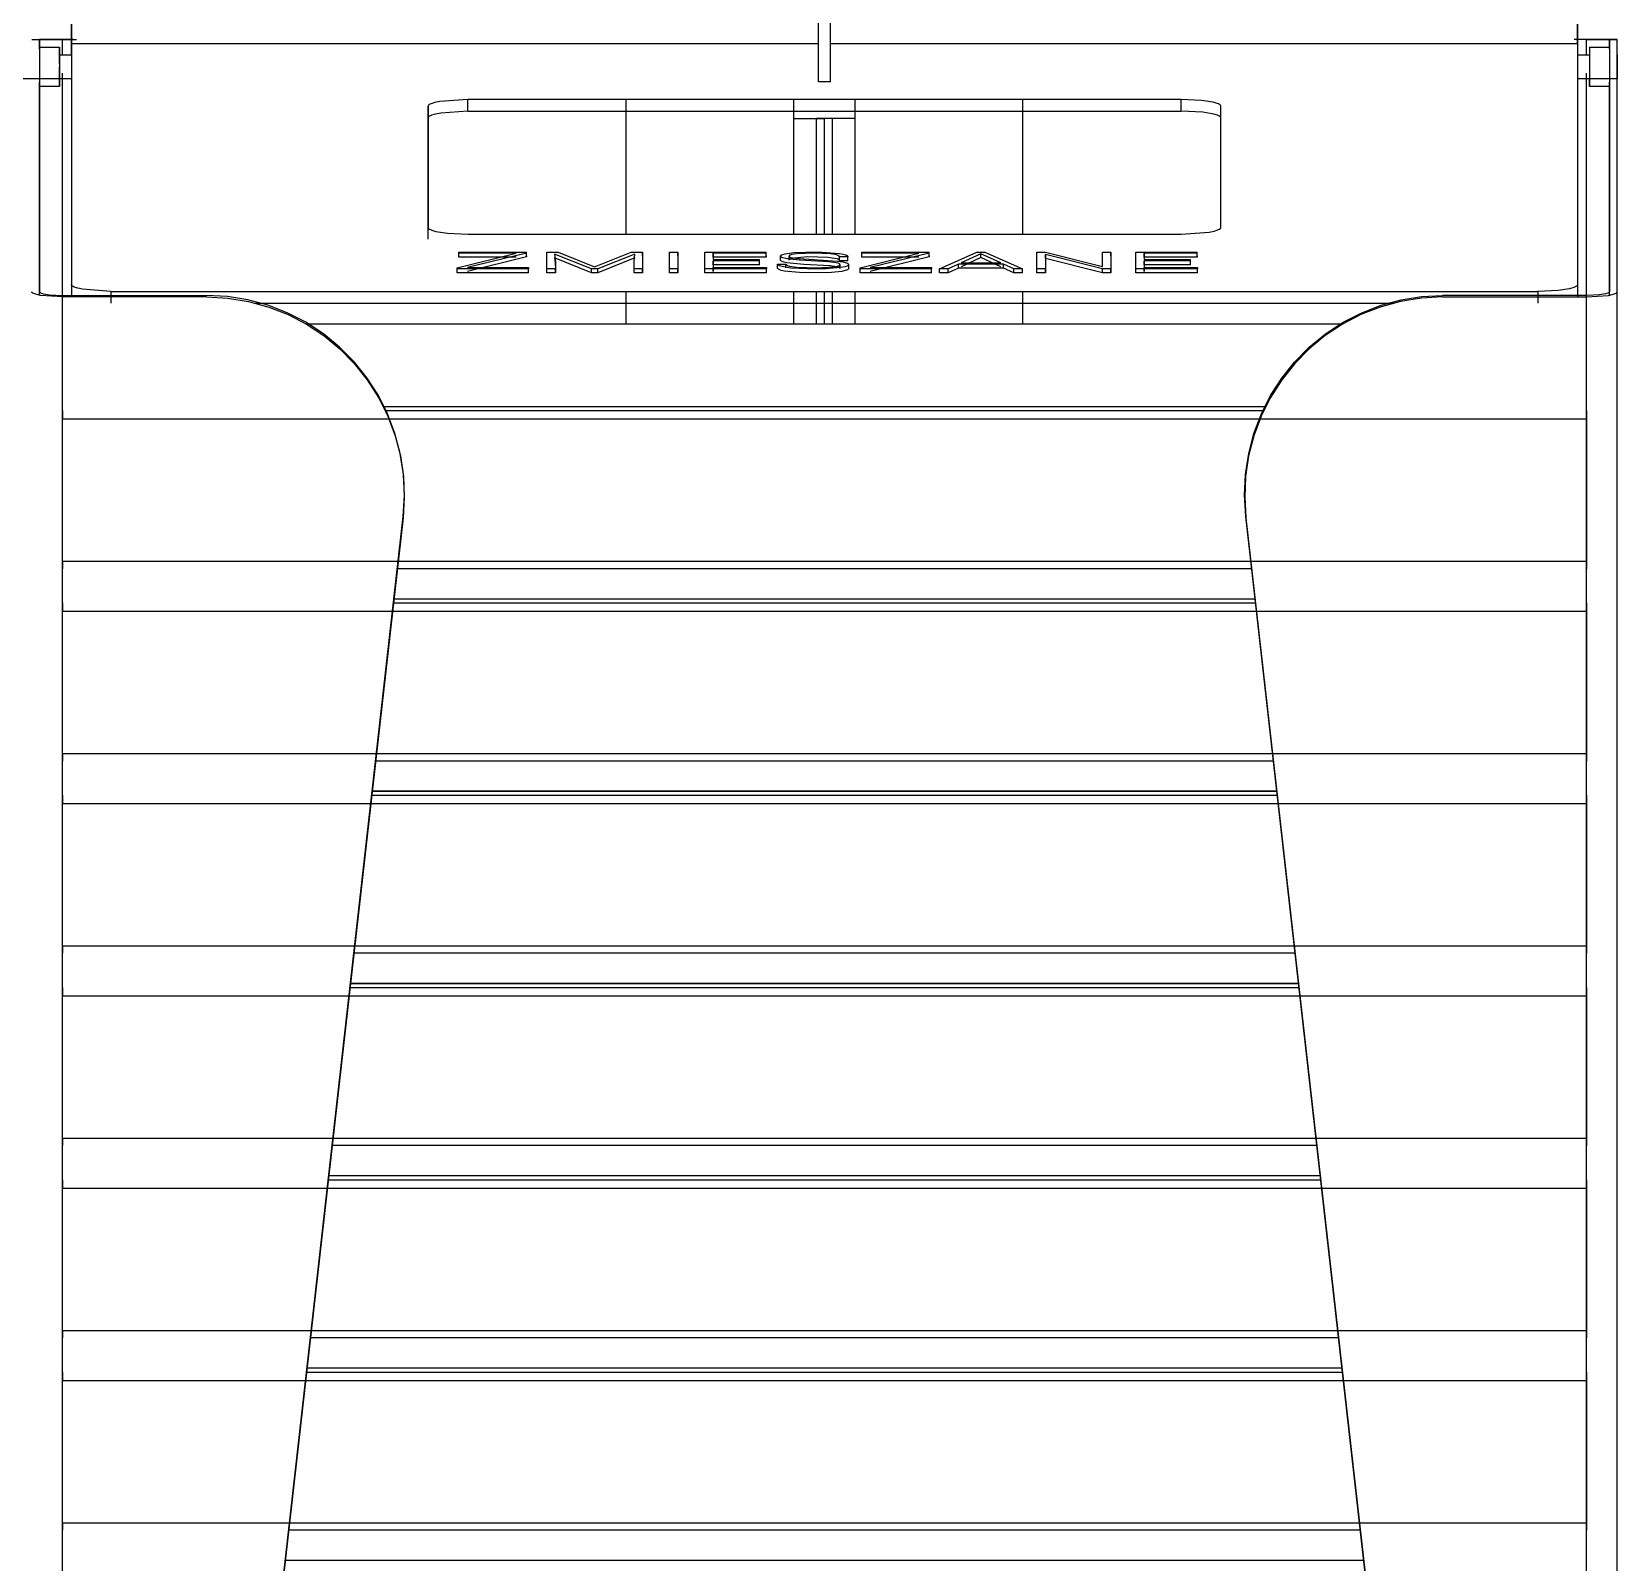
# Model space of a CAD drawing. Header units: millimetres. Extents: x 10366 to 23682, y 24552 to 29690.
# Drawn here: x 18042.7 to 18442.7, y 27538.1 to 27924.3 of the extents above; entities that cross this region are included whole.
import ezdxf

# ---------------------------------------------------------------- set-up
doc = ezdxf.new("R2010")
doc.units = ezdxf.units.MM
doc.header["$LTSCALE"] = 3
doc.layers.add('DomyÅ›lny', color=7, linetype='Continuous')

msp = doc.modelspace()

# ---------------------------------------------------------------- linework, layer by layer
at = {"layer": 'DomyÅ›lny'}
for p, q in [((18241.23, 27911.64), (18241.23, 28002.05)), ((18244.23, 27911.64), (18244.23, 28002.05)), ((18042.73, 27922.37), (18044.73, 27922.37)), ((18044.73, 27922.37), (18044.73, 27858.71)), ((18044.73, 27919.88), (18044.73, 27922.37)), ((18044.73, 27920.45), (18049.73, 27920.45)), ((18053.24, 27922.37), (18050.49, 27922.37)), ((18050.49, 27918.45), (18050.49, 27922.37)), ((18050.49, 27922.37), (18053.99, 27922.37)), ((18052.73, 27921.3), (18052.73, 27860.5)), ((18052.73, 27921.3), (18241.23, 27921.3)), ((18244.23, 27921.3), (18432.73, 27921.3)), ((18434.97, 27922.37), (18431.87, 27922.37)), ((18432.73, 27921.3), (18432.73, 27860.5)), ((18434.97, 27918.45), (18434.97, 27922.37)), ((18435.73, 27920.45), (18440.73, 27920.45)), ((18440.73, 27922.37), (18442.73, 27922.37)), ((18440.73, 27922.37), (18440.73, 27858.71)), ((18440.73, 27919.88), (18440.73, 27922.37)), ((18442.73, 27858.71), (18442.73, 27922.37)), ((18442.73, 27148.6), (18442.73, 27922.37)), ((18049.73, 27918.45), (18052.73, 27918.45)), ((18432.73, 27918.45), (18435.73, 27918.45)), ((18042.73, 27912.45), (18032.73, 27912.45)), ((18052.73, 27912.45), (18042.73, 27912.45)), ((18049.73, 27912.45), (18044.73, 27912.45)), ((18050.49, 27857.39), (18050.49, 27913.82)), ((18442.73, 27912.45), (18432.73, 27912.45)), ((18434.97, 27857.39), (18434.97, 27913.82)), ((18440.73, 27912.45), (18435.73, 27912.45)), ((18044.73, 27857.83), (18044.73, 27911.55)), ((18049.73, 27910.45), (18044.73, 27910.45)), ((18244.23, 27911.64), (18241.23, 27911.64)), ((18440.73, 27910.45), (18435.73, 27910.45)), ((18440.73, 27857.83), (18440.73, 27911.55)), ((18142.73, 27905.5), (18142.73, 27874.94)), ((18142.73, 27902.54), (18142.73, 27905.5)), ((18332.73, 27907.2), (18152.73, 27907.2)), ((18152.73, 27904.24), (18152.73, 27907.2)), ((18152.73, 27904.24), (18332.73, 27904.24)), ((18192.73, 27873.24), (18192.73, 27907.2)), ((18234.97, 27902.37), (18234.97, 27907.2)), ((18234.97, 27902.37), (18234.97, 27907.2)), ((18250.49, 27902.37), (18250.49, 27907.2)), ((18250.49, 27902.37), (18250.49, 27907.2)), ((18292.73, 27873.24), (18292.73, 27907.2)), ((18332.73, 27904.24), (18332.73, 27907.2)), ((18342.73, 27874.94), (18342.73, 27905.5)), ((18342.73, 27902.54), (18342.73, 27905.5)), ((18142.73, 27871.98), (18142.73, 27902.54)), ((18234.97, 27873.24), (18234.97, 27902.37)), ((18242.73, 27902.37), (18240.73, 27902.37)), ((18240.73, 27873.24), (18240.73, 27902.37)), ((18242.73, 27873.24), (18242.73, 27902.37)), ((18244.73, 27902.37), (18242.73, 27902.37)), ((18242.73, 27873.24), (18242.73, 27902.37)), ((18244.73, 27873.24), (18244.73, 27902.37)), ((18250.49, 27873.24), (18250.49, 27902.37)), ((18152.73, 27873.24), (18332.73, 27873.24)), ((18150.08, 27864.76), (18164.91, 27868.42)), ((18150.52, 27868.72), (18167.52, 27868.72)), ((18150.52, 27867.74), (18150.52, 27868.72)), ((18164.91, 27868.42), (18150.52, 27868.42)), ((18150.52, 27867.43), (18150.52, 27868.42)), ((18167.52, 27868.47), (18152.63, 27864.79)), ((18167.52, 27867.74), (18167.52, 27868.72)), ((18167.52, 27867.48), (18167.52, 27868.47)), ((18172.72, 27864.49), (18172.72, 27868.72)), ((18172.72, 27868.72), (18175.52, 27868.72)), ((18172.72, 27867.74), (18172.72, 27868.72)), ((18183.94, 27864.49), (18174.66, 27868.21)), ((18174.66, 27868.21), (18174.83, 27866.34)), ((18175.52, 27868.72), (18184.74, 27864.99)), ((18184.74, 27864.99), (18194, 27868.72)), ((18194.87, 27868.22), (18185.57, 27864.49)), ((18194, 27868.72), (18196.81, 27868.72)), ((18194.7, 27866.33), (18194.87, 27868.22)), ((18196.81, 27867.74), (18196.81, 27868.72)), ((18196.81, 27868.72), (18196.81, 27864.49)), ((18203.61, 27868.72), (18205.72, 27868.72)), ((18203.61, 27864.49), (18203.61, 27868.72)), ((18203.61, 27867.74), (18203.61, 27868.72)), ((18205.72, 27868.72), (18205.72, 27864.49)), ((18205.72, 27867.74), (18205.72, 27868.72)), ((18212.51, 27864.49), (18212.51, 27868.72)), ((18212.51, 27868.72), (18227.98, 27868.72)), ((18212.51, 27867.74), (18212.51, 27868.72)), ((18227.98, 27868.42), (18214.62, 27868.42)), ((18214.62, 27868.42), (18214.62, 27866.82)), ((18214.62, 27867.43), (18214.62, 27868.42)), ((18227.98, 27867.74), (18227.98, 27868.72)), ((18227.98, 27867.43), (18227.98, 27868.42)), ((18251.72, 27864.76), (18266.56, 27868.42)), ((18252.17, 27868.72), (18269.17, 27868.72)), ((18252.17, 27867.74), (18252.17, 27868.72)), ((18266.56, 27868.42), (18252.17, 27868.42)), ((18252.17, 27867.43), (18252.17, 27868.42)), ((18269.17, 27868.47), (18254.28, 27864.79)), ((18269.17, 27867.74), (18269.17, 27868.72)), ((18269.17, 27867.48), (18269.17, 27868.47)), ((18271.73, 27864.49), (18281.19, 27868.72)), ((18282.18, 27868.29), (18277.17, 27865.98)), ((18281.19, 27868.72), (18283.2, 27868.72)), ((18287.2, 27865.98), (18282.18, 27868.29)), ((18282.18, 27867.3), (18282.18, 27868.29)), ((18283.2, 27868.72), (18292.66, 27864.49)), ((18296.33, 27867.74), (18296.33, 27868.72)), ((18296.33, 27864.49), (18296.33, 27868.72)), ((18296.33, 27868.72), (18298.46, 27868.72)), ((18298.46, 27868.72), (18312.85, 27865.1)), ((18312.83, 27864.49), (18298.46, 27868.11)), ((18298.46, 27868.11), (18298.46, 27864.49)), ((18298.46, 27867.13), (18298.46, 27868.11)), ((18312.85, 27868.72), (18314.94, 27868.72)), ((18312.85, 27865.1), (18312.85, 27868.72)), ((18312.85, 27867.74), (18312.85, 27868.72)), ((18314.94, 27868.72), (18314.94, 27864.49)), ((18314.94, 27867.74), (18314.94, 27868.72)), ((18321.3, 27864.49), (18321.3, 27868.72)), ((18321.3, 27868.72), (18336.77, 27868.72)), ((18321.3, 27867.74), (18321.3, 27868.72)), ((18336.77, 27868.42), (18323.41, 27868.42)), ((18323.41, 27868.42), (18323.41, 27866.82)), ((18323.41, 27867.43), (18323.41, 27868.42)), ((18336.77, 27867.74), (18336.77, 27868.72)), ((18336.77, 27867.43), (18336.77, 27868.42)), ((18150.08, 27864.49), (18150.08, 27864.76)), ((18150.08, 27863.77), (18150.08, 27864.76)), ((18168.07, 27864.49), (18150.08, 27864.49)), ((18150.08, 27863.5), (18150.08, 27864.49)), ((18150.52, 27867.43), (18150.52, 27867.74)), ((18164.91, 27867.43), (18150.52, 27867.43)), ((18167.52, 27867.48), (18152.63, 27863.81)), ((18152.63, 27864.79), (18168.07, 27864.79)), ((18167.52, 27867.74), (18167.52, 27867.48)), ((18168.07, 27863.81), (18168.07, 27864.79)), ((18168.07, 27864.79), (18168.07, 27864.49)), ((18168.07, 27863.5), (18168.07, 27864.49)), ((18172.72, 27863.5), (18172.72, 27867.74)), ((18174.83, 27864.49), (18172.72, 27864.49)), ((18172.72, 27863.5), (18172.72, 27864.49)), ((18183.94, 27863.5), (18174.66, 27867.22)), ((18174.66, 27867.22), (18174.83, 27865.36)), ((18174.83, 27866.34), (18174.83, 27864.49)), ((18174.83, 27865.36), (18174.83, 27866.34)), ((18174.83, 27865.36), (18174.83, 27863.5)), ((18174.83, 27863.5), (18174.83, 27864.49)), ((18185.57, 27864.49), (18183.94, 27864.49)), ((18183.94, 27863.5), (18183.94, 27864.49)), ((18194.87, 27867.24), (18185.57, 27863.5)), ((18185.57, 27863.5), (18185.57, 27864.49)), ((18194.7, 27864.49), (18194.7, 27866.33)), ((18194.7, 27865.35), (18194.7, 27866.33)), ((18194.7, 27863.5), (18194.7, 27865.35)), ((18196.81, 27864.49), (18194.7, 27864.49)), ((18194.7, 27863.5), (18194.7, 27864.49)), ((18196.81, 27867.74), (18196.81, 27863.5)), ((18196.81, 27863.5), (18196.81, 27864.49)), ((18203.61, 27863.5), (18203.61, 27867.74)), ((18203.61, 27863.5), (18203.61, 27864.49)), ((18205.72, 27864.49), (18203.61, 27864.49)), ((18205.72, 27867.74), (18205.72, 27863.5)), ((18205.72, 27863.5), (18205.72, 27864.49)), ((18212.51, 27863.5), (18212.51, 27867.74)), ((18228.06, 27864.49), (18212.51, 27864.49)), ((18212.51, 27863.5), (18212.51, 27864.49)), ((18227.98, 27867.43), (18214.62, 27867.43)), ((18214.62, 27866.82), (18226.31, 27866.82)), ((18226.31, 27866.52), (18214.62, 27866.52)), ((18214.62, 27866.52), (18214.62, 27864.79)), ((18214.62, 27865.53), (18214.62, 27866.52)), ((18214.62, 27865.53), (18214.62, 27863.81)), ((18226.31, 27865.53), (18214.62, 27865.53)), ((18214.62, 27864.79), (18228.06, 27864.79)), ((18214.62, 27863.81), (18214.62, 27864.79)), ((18226.31, 27865.83), (18226.31, 27866.82)), ((18226.31, 27865.53), (18226.31, 27866.52)), ((18227.98, 27867.74), (18227.98, 27867.43)), ((18228.06, 27864.79), (18228.06, 27864.49)), ((18228.06, 27863.81), (18228.06, 27864.79)), ((18228.06, 27863.5), (18228.06, 27864.49)), ((18230.86, 27865.7), (18232.97, 27865.7)), ((18230.86, 27864.71), (18230.86, 27865.7)), ((18231.65, 27866.7), (18231.65, 27867.69)), ((18232.97, 27864.71), (18232.97, 27865.7)), ((18233.78, 27866.71), (18233.78, 27867.69)), ((18248.63, 27867.52), (18246.5, 27867.52)), ((18246.5, 27866.53), (18246.5, 27867.52)), ((18248.63, 27866.53), (18246.5, 27866.53)), ((18246.66, 27864.54), (18246.66, 27865.53)), ((18248.63, 27866.53), (18248.63, 27867.52)), ((18248.79, 27865.54), (18248.79, 27864.55)), ((18251.72, 27863.77), (18251.72, 27864.76)), ((18251.72, 27864.49), (18251.72, 27864.76)), ((18269.72, 27864.49), (18251.72, 27864.49)), ((18251.72, 27863.5), (18251.72, 27864.49)), ((18252.17, 27867.43), (18252.17, 27867.74)), ((18266.56, 27867.43), (18252.17, 27867.43)), ((18269.17, 27867.48), (18254.28, 27863.81)), ((18254.28, 27864.79), (18269.72, 27864.79)), ((18269.17, 27867.74), (18269.17, 27867.48)), ((18269.72, 27864.79), (18269.72, 27864.49)), ((18269.72, 27863.81), (18269.72, 27864.79)), ((18269.72, 27863.5), (18269.72, 27864.49)), ((18273.94, 27864.49), (18271.73, 27864.49)), ((18271.73, 27863.5), (18271.73, 27864.49)), ((18276.52, 27865.67), (18273.94, 27864.49)), ((18276.52, 27864.69), (18273.94, 27863.5)), ((18273.94, 27863.5), (18273.94, 27864.49)), ((18287.87, 27865.67), (18276.52, 27865.67)), ((18276.52, 27864.69), (18276.52, 27865.67)), ((18287.87, 27864.69), (18276.52, 27864.69)), ((18282.18, 27867.3), (18277.17, 27864.99)), ((18277.17, 27865.98), (18287.2, 27865.98)), ((18287.2, 27864.99), (18282.18, 27867.3)), ((18287.87, 27864.69), (18287.87, 27865.67)), ((18290.46, 27864.49), (18287.87, 27865.67)), ((18290.46, 27863.5), (18287.87, 27864.69)), ((18290.46, 27863.5), (18290.46, 27864.49)), ((18292.66, 27864.49), (18290.46, 27864.49)), ((18292.66, 27863.5), (18292.66, 27864.49)), ((18296.33, 27863.5), (18296.33, 27867.74)), ((18296.33, 27863.5), (18296.33, 27864.49)), ((18298.46, 27864.49), (18296.33, 27864.49)), ((18312.83, 27863.5), (18298.46, 27867.13)), ((18298.46, 27867.13), (18298.46, 27863.5)), ((18298.46, 27863.5), (18298.46, 27864.49)), ((18314.94, 27864.49), (18312.83, 27864.49)), ((18312.83, 27863.5), (18312.83, 27864.49)), ((18314.94, 27867.74), (18314.94, 27863.5)), ((18314.94, 27863.5), (18314.94, 27864.49)), ((18321.3, 27863.5), (18321.3, 27867.74)), ((18336.85, 27864.49), (18321.3, 27864.49)), ((18321.3, 27863.5), (18321.3, 27864.49)), ((18336.77, 27867.43), (18323.41, 27867.43)), ((18323.41, 27866.82), (18335.1, 27866.82)), ((18335.1, 27866.52), (18323.41, 27866.52)), ((18323.41, 27866.52), (18323.41, 27864.79)), ((18323.41, 27865.53), (18323.41, 27866.52)), ((18323.41, 27865.53), (18323.41, 27863.81)), ((18335.1, 27865.53), (18323.41, 27865.53)), ((18323.41, 27864.79), (18336.85, 27864.79)), ((18323.41, 27863.81), (18323.41, 27864.79)), ((18335.1, 27865.83), (18335.1, 27866.82)), ((18335.1, 27865.53), (18335.1, 27866.52)), ((18336.77, 27867.74), (18336.77, 27867.43)), ((18336.85, 27864.79), (18336.85, 27864.49)), ((18336.85, 27863.81), (18336.85, 27864.79)), ((18336.85, 27863.5), (18336.85, 27864.49)), ((18052.73, 27860.5), (18052.73, 27857.54)), ((18168.07, 27863.5), (18150.08, 27863.5)), ((18174.83, 27863.5), (18172.72, 27863.5)), ((18185.57, 27863.5), (18183.94, 27863.5)), ((18196.81, 27863.5), (18194.7, 27863.5)), ((18205.72, 27863.5), (18203.61, 27863.5)), ((18228.06, 27863.5), (18212.51, 27863.5)), ((18269.72, 27863.5), (18251.72, 27863.5)), ((18273.94, 27863.5), (18271.73, 27863.5)), ((18292.66, 27863.5), (18290.46, 27863.5)), ((18298.46, 27863.5), (18296.33, 27863.5)), ((18314.94, 27863.5), (18312.83, 27863.5)), ((18336.85, 27863.5), (18321.3, 27863.5)), ((18432.73, 27860.5), (18432.73, 27857.54)), ((18050.49, 27857.73), (18086.86, 27857.73)), ((18086.82, 27857.39), (18050.49, 27857.39)), ((18050.49, 27148.6), (18050.49, 27857.39)), ((18062.73, 27858.8), (18062.73, 27855.84)), ((18062.73, 27858.8), (18422.73, 27858.8)), ((18192.73, 27850.6), (18192.73, 27858.8)), ((18234.97, 27850.6), (18234.97, 27858.8)), ((18240.73, 27850.6), (18240.73, 27858.8)), ((18242.73, 27850.6), (18242.73, 27858.8)), ((18242.73, 27850.6), (18242.73, 27858.8)), ((18244.73, 27850.6), (18244.73, 27858.8)), ((18250.49, 27850.6), (18250.49, 27858.8)), ((18292.73, 27850.6), (18292.73, 27858.8)), ((18434.97, 27857.73), (18398.61, 27857.73)), ((18398.65, 27857.39), (18434.97, 27857.39)), ((18422.73, 27858.8), (18422.73, 27855.84)), ((18434.97, 27148.6), (18434.97, 27857.39)), ((18442.73, 27148.6), (18442.73, 27858.71)), ((18099.14, 27855.84), (18386.32, 27855.84)), ((18111.93, 27850.6), (18373.54, 27850.6)), ((18111.93, 27850.6), (18373.54, 27850.6)), ((18131.43, 27829.78), (18354.03, 27829.78)), ((18131.43, 27829.77), (18354.03, 27829.77)), ((18131.93, 27828.74), (18353.53, 27828.74)), ((18050.49, 27790.69), (18050.49, 27826.61)), ((18050.49, 27826.61), (18434.97, 27826.61)), ((18434.97, 27826.61), (18434.97, 27790.69)), ((18063.73, 27157.48), (18136.45, 27802.01)), ((18136.41, 27801.67), (18063.73, 27157.48)), ((18136.41, 27801.67), (18136.45, 27802.01)), ((18421.73, 27157.48), (18349.02, 27802.01)), ((18349.06, 27801.67), (18349.02, 27802.01)), ((18349.06, 27801.67), (18421.73, 27157.48)), ((18050.49, 27790.69), (18434.97, 27790.69)), ((18350.51, 27788.82), (18134.96, 27788.82)), ((18133.99, 27780.22), (18351.48, 27780.22)), ((18134.1, 27781.26), (18351.36, 27781.26)), ((18134.1, 27781.25), (18351.36, 27781.25)), ((18050.49, 27742.17), (18050.49, 27778.09)), ((18050.49, 27778.09), (18434.97, 27778.09)), ((18434.97, 27778.09), (18434.97, 27742.17)), ((18050.49, 27742.17), (18434.97, 27742.17)), ((18355.98, 27740.3), (18129.48, 27740.3)), ((18128.63, 27732.74), (18356.83, 27732.74)), ((18128.63, 27732.73), (18356.83, 27732.73)), ((18050.49, 27693.65), (18050.49, 27729.57)), ((18050.49, 27729.57), (18434.97, 27729.57)), ((18128.51, 27731.7), (18356.95, 27731.7)), ((18434.97, 27729.57), (18434.97, 27693.65)), ((18050.49, 27693.65), (18434.97, 27693.65)), ((18361.45, 27691.78), (18124.01, 27691.78)), ((18123.16, 27684.22), (18362.31, 27684.22)), ((18123.16, 27684.21), (18362.31, 27684.21)), ((18050.49, 27645.13), (18050.49, 27681.05)), ((18050.49, 27681.05), (18434.97, 27681.05)), ((18123.04, 27683.18), (18362.42, 27683.18)), ((18434.97, 27681.05), (18434.97, 27645.13)), ((18050.49, 27645.13), (18434.97, 27645.13)), ((18366.93, 27643.26), (18118.54, 27643.26)), ((18050.49, 27632.53), (18434.97, 27632.53)), ((18050.49, 27596.61), (18050.49, 27632.53)), ((18117.57, 27634.66), (18367.9, 27634.66)), ((18117.68, 27635.7), (18367.78, 27635.7)), ((18117.68, 27635.69), (18367.78, 27635.69)), ((18434.97, 27632.53), (18434.97, 27596.61)), ((18050.49, 27596.61), (18434.97, 27596.61)), ((18372.4, 27594.74), (18113.06, 27594.74)), ((18112.09, 27586.14), (18373.37, 27586.14)), ((18112.21, 27587.18), (18373.25, 27587.18)), ((18112.21, 27587.17), (18373.25, 27587.17)), ((18050.49, 27548.09), (18050.49, 27584.01)), ((18050.49, 27584.01), (18434.97, 27584.01)), ((18434.97, 27584.01), (18434.97, 27548.09)), ((18050.49, 27548.09), (18434.97, 27548.09)), ((18377.88, 27546.22), (18107.59, 27546.22)), ((18106.74, 27538.66), (18378.73, 27538.66)), ((18106.74, 27538.65), (18378.73, 27538.65))]:
    msp.add_line(p, q, dxfattribs=at)
for points in [[(18052.73, 27918.35, 0), (18052.73, 27918.68, 0), (18052.73, 27920.06, 0), (18052.73, 27926.25, 0)], [(18052.73, 27926.25, 0), (18052.73, 27921.3, 0)], [(18432.73, 27926.25, 0), (18432.73, 27918.35, 0)], [(18432.73, 27921.3, 0), (18432.73, 27921.51, 0), (18432.73, 27922.38, 0), (18432.73, 27926.25, 0)], [(18042.73, 27922.37, 0), (18042.73, 27922.37, 0), (18042.73, 27922.37, 0), (18042.73, 27922.37, 0), (18042.73, 27922.37, 0), (18042.73, 27922.37, 0), (18042.73, 27922.37, 0), (18042.73, 27922.37, 0), (18042.73, 27922.37, 0), (18042.73, 27922.37, 0), (18042.74, 27922.37, 0), (18042.75, 27922.37, 0), (18042.79, 27922.37, 0), (18043.31, 27922.37, 0), (18045.69, 27922.37, 0), (18050.49, 27922.37, 0)], [(18050.49, 27922.37, 0), (18044.73, 27922.37, 0)], [(18049.73, 27916.09, 0), (18049.73, 27919.41, 0), (18049.73, 27920.28, 0), (18049.73, 27920.44, 0), (18049.73, 27920.45, 0), (18049.73, 27920.45, 0), (18049.73, 27920.45, 0), (18049.73, 27920.45, 0), (18049.73, 27920.45, 0), (18049.73, 27920.45, 0), (18049.73, 27920.45, 0), (18049.73, 27920.45, 0), (18049.73, 27920.45, 0), (18049.73, 27920.45, 0), (18049.73, 27920.45, 0), (18049.73, 27920.45, 0), (18049.73, 27920.45, 0), (18049.73, 27920.45, 0), (18049.73, 27920.45, 0), (18049.73, 27920.45, 0), (18049.73, 27920.44, 0), (18049.73, 27920.42, 0), (18049.73, 27920.31, 0), (18049.73, 27919.86, 0), (18049.73, 27911.37, 0), (18049.73, 27910.46, 0), (18049.73, 27910.45, 0), (18049.73, 27910.45, 0), (18049.73, 27910.45, 0), (18049.73, 27910.45, 0), (18049.73, 27910.45, 0), (18049.73, 27910.45, 0), (18049.73, 27910.45, 0), (18049.73, 27910.45, 0), (18049.73, 27910.45, 0), (18049.73, 27910.45, 0), (18049.73, 27910.45, 0), (18049.73, 27910.45, 0), (18049.73, 27910.45, 0), (18049.73, 27910.45, 0), (18049.73, 27910.45, 0), (18049.73, 27910.45, 0), (18049.73, 27910.45, 0), (18049.73, 27910.46, 0), (18049.73, 27910.48, 0), (18049.73, 27910.59, 0), (18049.73, 27911.04, 0), (18049.73, 27915.45, 0)], [(18442.73, 27922.37, 0), (18442.73, 27922.37, 0), (18442.73, 27922.37, 0), (18442.73, 27922.37, 0), (18442.73, 27922.37, 0), (18442.73, 27922.37, 0), (18442.73, 27922.37, 0), (18442.73, 27922.37, 0), (18442.73, 27922.37, 0), (18442.73, 27922.37, 0), (18442.73, 27922.37, 0), (18442.72, 27922.37, 0), (18442.67, 27922.37, 0), (18442.16, 27922.37, 0), (18439.77, 27922.37, 0), (18434.97, 27922.37, 0)], [(18434.97, 27922.37, 0), (18440.73, 27922.37, 0)], [(18435.73, 27920.45, 0), (18435.73, 27920.45, 0), (18435.73, 27920.45, 0), (18435.73, 27920.45, 0), (18435.73, 27920.45, 0), (18435.73, 27920.45, 0), (18435.73, 27920.45, 0), (18435.73, 27920.45, 0), (18435.73, 27920.45, 0), (18435.73, 27920.45, 0), (18435.73, 27920.45, 0), (18435.73, 27920.45, 0), (18435.73, 27920.44, 0), (18435.73, 27920.39, 0), (18435.73, 27920.2, 0), (18435.73, 27919.4, 0), (18435.73, 27913.46, 0), (18435.73, 27910.48, 0), (18435.73, 27910.46, 0), (18435.73, 27910.45, 0), (18435.73, 27910.45, 0), (18435.73, 27910.45, 0), (18435.73, 27910.45, 0), (18435.73, 27910.45, 0), (18435.73, 27910.45, 0), (18435.73, 27910.45, 0), (18435.73, 27910.45, 0), (18435.73, 27910.45, 0), (18435.73, 27910.45, 0), (18435.73, 27910.45, 0), (18435.73, 27910.45, 0), (18435.73, 27910.45, 0), (18435.73, 27910.45, 0), (18435.73, 27910.45, 0), (18435.73, 27910.45, 0), (18435.73, 27910.45, 0), (18435.73, 27910.45, 0), (18435.73, 27910.47, 0), (18435.73, 27910.51, 0), (18435.73, 27910.7, 0), (18435.73, 27912.45, 0)], [(18049.73, 27918.45, 0), (18049.73, 27918.45, 0), (18049.73, 27918.45, 0), (18049.73, 27918.45, 0), (18049.73, 27918.45, 0), (18049.73, 27918.45, 0), (18049.73, 27918.45, 0), (18049.73, 27918.45, 0), (18049.73, 27918.45, 0), (18049.73, 27918.45, 0), (18049.73, 27918.45, 0), (18049.73, 27918.45, 0), (18049.73, 27918.45, 0), (18049.73, 27918.43, 0), (18049.73, 27918.36, 0), (18049.73, 27918.08, 0), (18049.73, 27912.45, 0)], [(18435.73, 27918.45, 0), (18435.73, 27918.45, 0), (18435.73, 27918.45, 0), (18435.73, 27918.45, 0), (18435.73, 27918.45, 0), (18435.73, 27918.45, 0), (18435.73, 27918.45, 0), (18435.73, 27918.45, 0), (18435.73, 27918.45, 0), (18435.73, 27918.45, 0), (18435.73, 27918.45, 0), (18435.73, 27918.45, 0), (18435.73, 27918.45, 0), (18435.73, 27918.43, 0), (18435.73, 27918.36, 0), (18435.73, 27918.08, 0), (18435.73, 27912.45, 0)], [(18152.73, 27907.2, 0), (18145.66, 27906.7, 0), (18144.42, 27906.44, 0), (18143.49, 27906.15, 0), (18143.16, 27905.99, 0), (18143.03, 27905.91, 0), (18142.92, 27905.83, 0), (18142.84, 27905.75, 0), (18142.81, 27905.71, 0), (18142.78, 27905.67, 0), (18142.76, 27905.62, 0), (18142.74, 27905.58, 0), (18142.74, 27905.54, 0), (18142.73, 27905.5, 0)], [(18152.73, 27904.24, 0), (18145.94, 27903.79, 0), (18144.6, 27903.53, 0), (18143.58, 27903.23, 0), (18143.22, 27903.06, 0), (18143.07, 27902.98, 0), (18142.95, 27902.9, 0), (18142.85, 27902.81, 0), (18142.82, 27902.76, 0), (18142.79, 27902.72, 0), (18142.76, 27902.68, 0), (18142.75, 27902.63, 0), (18142.74, 27902.59, 0), (18142.73, 27902.54, 0)], [(18342.73, 27905.5, 0), (18342.73, 27905.54, 0), (18342.72, 27905.58, 0), (18342.7, 27905.62, 0), (18342.68, 27905.67, 0), (18342.66, 27905.71, 0), (18342.62, 27905.75, 0), (18342.54, 27905.83, 0), (18342.43, 27905.91, 0), (18342.15, 27906.07, 0), (18341.77, 27906.23, 0), (18340.76, 27906.51, 0), (18337.87, 27906.96, 0), (18332.73, 27907.2, 0)], [(18342.73, 27902.54, 0), (18342.73, 27902.58, 0), (18342.72, 27902.62, 0), (18342.71, 27902.66, 0), (18342.69, 27902.7, 0), (18342.66, 27902.74, 0), (18342.63, 27902.78, 0), (18342.56, 27902.86, 0), (18342.46, 27902.94, 0), (18342.2, 27903.09, 0), (18341.86, 27903.24, 0), (18340.92, 27903.52, 0), (18338.17, 27903.97, 0), (18332.73, 27904.24, 0)], [(18234.97, 27902.37, 0), (18242.73, 27902.37, 0)], [(18234.97, 27902.37, 0), (18240.73, 27902.37, 0)], [(18250.49, 27902.37, 0), (18242.73, 27902.37, 0)], [(18250.49, 27902.37, 0), (18244.73, 27902.37, 0)], [(18142.73, 27874.94, 0), (18142.74, 27874.9, 0), (18142.74, 27874.86, 0), (18142.76, 27874.82, 0), (18142.78, 27874.77, 0), (18142.81, 27874.73, 0), (18142.84, 27874.69, 0), (18142.92, 27874.61, 0), (18143.03, 27874.53, 0), (18143.32, 27874.37, 0), (18143.69, 27874.21, 0), (18144.7, 27873.93, 0), (18147.59, 27873.48, 0), (18152.73, 27873.24, 0)], [(18332.73, 27873.24, 0), (18339.8, 27873.74, 0), (18341.05, 27874, 0), (18341.97, 27874.29, 0), (18342.3, 27874.45, 0), (18342.43, 27874.53, 0), (18342.54, 27874.61, 0), (18342.62, 27874.69, 0), (18342.66, 27874.73, 0), (18342.68, 27874.77, 0), (18342.7, 27874.82, 0), (18342.72, 27874.86, 0), (18342.73, 27874.9, 0), (18342.73, 27874.94, 0)], [(18246.5, 27867.52, 0), (18246.5, 27867.54, 0), (18246.5, 27867.56, 0), (18246.49, 27867.58, 0), (18246.48, 27867.6, 0), (18246.47, 27867.62, 0), (18246.45, 27867.67, 0), (18246.41, 27867.71, 0), (18246.36, 27867.75, 0), (18246.3, 27867.79, 0), (18246.16, 27867.86, 0), (18245.98, 27867.94, 0), (18245.51, 27868.07, 0), (18244.13, 27868.29, 0), (18240.06, 27868.47, 0), (18235.76, 27868.29, 0), (18234.43, 27868.07, 0), (18234.21, 27868.01, 0), (18234.04, 27867.94, 0), (18233.91, 27867.87, 0), (18233.86, 27867.84, 0), (18233.82, 27867.8, 0), (18233.81, 27867.78, 0), (18233.8, 27867.76, 0), (18233.79, 27867.74, 0), (18233.78, 27867.72, 0), (18233.78, 27867.7, 0), (18233.78, 27867.68, 0), (18233.78, 27867.66, 0), (18233.79, 27867.64, 0), (18233.8, 27867.62, 0), (18233.81, 27867.61, 0), (18233.82, 27867.59, 0), (18233.84, 27867.57, 0), (18233.88, 27867.53, 0), (18233.94, 27867.5, 0), (18234.08, 27867.43, 0), (18234.26, 27867.37, 0), (18234.76, 27867.25, 0), (18236.33, 27867.05, 0), (18246.02, 27866.41, 0), (18247.32, 27866.22, 0), (18248.21, 27865.99, 0), (18248.5, 27865.87, 0), (18248.61, 27865.8, 0), (18248.69, 27865.74, 0), (18248.72, 27865.7, 0), (18248.75, 27865.66, 0), (18248.77, 27865.63, 0), (18248.78, 27865.59, 0), (18248.79, 27865.55, 0), (18248.79, 27865.53, 0), (18248.79, 27865.51, 0), (18248.78, 27865.49, 0), (18248.78, 27865.47, 0), (18248.77, 27865.45, 0), (18248.75, 27865.41, 0), (18248.72, 27865.37, 0), (18248.68, 27865.33, 0), (18248.64, 27865.3, 0), (18248.52, 27865.22, 0), (18248.38, 27865.15, 0), (18247.98, 27865.02, 0), (18246.81, 27864.79, 0), (18243.18, 27864.48, 0), (18238.45, 27864.45, 0), (18234.25, 27864.68, 0), (18232.79, 27864.88, 0), (18231.72, 27865.12, 0), (18231.34, 27865.25, 0), (18231.2, 27865.32, 0), (18231.08, 27865.39, 0), (18230.98, 27865.47, 0), (18230.95, 27865.5, 0), (18230.92, 27865.54, 0), (18230.89, 27865.58, 0), (18230.88, 27865.62, 0), (18230.87, 27865.66, 0), (18230.86, 27865.7, 0)], [(18246.66, 27865.53, 0), (18246.66, 27865.55, 0), (18246.65, 27865.58, 0), (18246.64, 27865.6, 0), (18246.63, 27865.62, 0), (18246.61, 27865.65, 0), (18246.6, 27865.67, 0), (18246.55, 27865.71, 0), (18246.48, 27865.76, 0), (18246.41, 27865.8, 0), (18246.21, 27865.87, 0), (18245.65, 27866.01, 0), (18243.71, 27866.24, 0), (18236.53, 27866.67, 0), (18233.97, 27866.91, 0), (18232.94, 27867.07, 0), (18232.2, 27867.26, 0), (18231.95, 27867.37, 0), (18231.85, 27867.42, 0), (18231.78, 27867.48, 0), (18231.72, 27867.53, 0), (18231.69, 27867.56, 0), (18231.68, 27867.59, 0), (18231.66, 27867.62, 0), (18231.66, 27867.65, 0), (18231.65, 27867.68, 0), (18231.65, 27867.71, 0), (18231.66, 27867.74, 0), (18231.67, 27867.77, 0), (18231.68, 27867.8, 0), (18231.7, 27867.82, 0), (18231.72, 27867.85, 0), (18231.78, 27867.9, 0), (18231.85, 27867.96, 0), (18231.94, 27868.01, 0), (18232.18, 27868.11, 0), (18232.85, 27868.29, 0), (18234.96, 27868.58, 0), (18241.08, 27868.77, 0), (18246.5, 27868.38, 0), (18247.41, 27868.2, 0), (18248.09, 27867.99, 0), (18248.33, 27867.88, 0), (18248.42, 27867.82, 0), (18248.5, 27867.76, 0), (18248.56, 27867.7, 0), (18248.58, 27867.67, 0), (18248.6, 27867.64, 0), (18248.61, 27867.61, 0), (18248.62, 27867.58, 0), (18248.63, 27867.55, 0), (18248.63, 27867.52, 0)], [(18248.79, 27864.55, 0), (18248.79, 27864.52, 0), (18248.78, 27864.49, 0), (18248.77, 27864.45, 0), (18248.75, 27864.42, 0), (18248.73, 27864.39, 0), (18248.7, 27864.36, 0), (18248.63, 27864.3, 0), (18248.54, 27864.25, 0), (18248.3, 27864.14, 0), (18247.98, 27864.03, 0), (18247.1, 27863.85, 0), (18244.51, 27863.57, 0), (18237.37, 27863.5, 0), (18232.56, 27863.93, 0), (18231.82, 27864.1, 0), (18231.29, 27864.29, 0), (18231.1, 27864.39, 0), (18231.03, 27864.44, 0), (18230.97, 27864.49, 0), (18230.92, 27864.55, 0), (18230.9, 27864.57, 0), (18230.89, 27864.6, 0), (18230.88, 27864.63, 0), (18230.87, 27864.66, 0), (18230.86, 27864.68, 0), (18230.86, 27864.71, 0)], [(18246.66, 27864.54, 0), (18246.66, 27864.57, 0), (18246.65, 27864.59, 0), (18246.64, 27864.61, 0), (18246.63, 27864.63, 0), (18246.62, 27864.65, 0), (18246.6, 27864.67, 0), (18246.56, 27864.72, 0), (18246.51, 27864.76, 0), (18246.44, 27864.79, 0), (18246.27, 27864.87, 0), (18245.78, 27865, 0), (18244.14, 27865.22, 0), (18237.56, 27865.61, 0), (18233.27, 27866.03, 0), (18232.56, 27866.17, 0), (18232.06, 27866.33, 0), (18231.88, 27866.42, 0), (18231.81, 27866.47, 0), (18231.75, 27866.51, 0), (18231.71, 27866.56, 0), (18231.69, 27866.58, 0), (18231.68, 27866.61, 0), (18231.67, 27866.63, 0), (18231.66, 27866.65, 0), (18231.65, 27866.68, 0), (18231.65, 27866.7, 0)], [(18232.97, 27865.7, 0), (18232.98, 27865.67, 0), (18232.98, 27865.65, 0), (18232.99, 27865.62, 0), (18233, 27865.6, 0), (18233.02, 27865.57, 0), (18233.03, 27865.55, 0), (18233.08, 27865.5, 0), (18233.14, 27865.45, 0), (18233.21, 27865.41, 0), (18233.4, 27865.32, 0), (18233.94, 27865.16, 0), (18235.63, 27864.91, 0), (18240.84, 27864.74, 0), (18245.08, 27864.98, 0), (18245.77, 27865.09, 0), (18246.26, 27865.22, 0), (18246.44, 27865.29, 0), (18246.5, 27865.33, 0), (18246.56, 27865.37, 0), (18246.6, 27865.41, 0), (18246.62, 27865.43, 0), (18246.63, 27865.45, 0), (18246.64, 27865.47, 0), (18246.65, 27865.49, 0), (18246.66, 27865.51, 0), (18246.66, 27865.53, 0)], [(18246.5, 27866.53, 0), (18246.5, 27866.56, 0), (18246.5, 27866.58, 0), (18246.49, 27866.61, 0), (18246.48, 27866.63, 0), (18246.47, 27866.65, 0), (18246.45, 27866.68, 0), (18246.4, 27866.73, 0), (18246.35, 27866.77, 0), (18246.28, 27866.82, 0), (18246.11, 27866.9, 0), (18245.89, 27866.98, 0), (18245.29, 27867.13, 0), (18243.56, 27867.36, 0), (18238.51, 27867.47, 0), (18235.03, 27867.21, 0), (18234.48, 27867.1, 0), (18234.09, 27866.98, 0), (18233.96, 27866.92, 0), (18233.9, 27866.88, 0), (18233.86, 27866.85, 0), (18233.82, 27866.82, 0), (18233.81, 27866.8, 0), (18233.8, 27866.78, 0), (18233.79, 27866.76, 0), (18233.79, 27866.74, 0), (18233.78, 27866.73, 0), (18233.78, 27866.71, 0)], [(18062.73, 27858.8, 0), (18055.58, 27859.31, 0), (18054.36, 27859.57, 0), (18053.47, 27859.86, 0), (18053.15, 27860.01, 0), (18053.03, 27860.09, 0), (18052.92, 27860.17, 0), (18052.84, 27860.25, 0), (18052.81, 27860.29, 0), (18052.78, 27860.33, 0), (18052.76, 27860.37, 0), (18052.74, 27860.41, 0), (18052.73, 27860.45, 0), (18052.73, 27860.5, 0)], [(18432.73, 27860.5, 0), (18432.73, 27860.45, 0), (18432.72, 27860.41, 0), (18432.7, 27860.37, 0), (18432.68, 27860.32, 0), (18432.65, 27860.28, 0), (18432.62, 27860.24, 0), (18432.53, 27860.16, 0), (18432.41, 27860.07, 0), (18432.11, 27859.91, 0), (18431.73, 27859.75, 0), (18430.69, 27859.47, 0), (18427.79, 27859.03, 0), (18422.73, 27858.8, 0)], [(18050.49, 27857.39, 0), (18044.93, 27857.79, 0), (18043.99, 27857.99, 0), (18043.3, 27858.22, 0), (18043.05, 27858.34, 0), (18042.95, 27858.4, 0), (18042.87, 27858.46, 0), (18042.81, 27858.52, 0), (18042.79, 27858.55, 0), (18042.77, 27858.58, 0), (18042.75, 27858.62, 0), (18042.74, 27858.65, 0), (18042.73, 27858.68, 0), (18042.73, 27858.71, 0)], [(18044.73, 27858.71, 0), (18044.73, 27858.69, 0), (18044.74, 27858.66, 0), (18044.75, 27858.64, 0), (18044.76, 27858.61, 0), (18044.78, 27858.59, 0), (18044.83, 27858.54, 0), (18044.88, 27858.49, 0), (18044.96, 27858.44, 0), (18045.14, 27858.35, 0), (18045.67, 27858.18, 0), (18047.24, 27857.9, 0), (18050.49, 27857.73, 0)], [(18086.82, 27857.39, 0), (18092.16, 27857.1, 0), (18097.4, 27856.25, 0), (18102.52, 27854.85, 0), (18107.42, 27852.93, 0), (18112.08, 27850.51, 0), (18116.43, 27847.64, 0), (18120.45, 27844.32, 0), (18124.1, 27840.62, 0), (18127.4, 27836.48, 0), (18130.24, 27832, 0), (18132.6, 27827.27, 0), (18134.43, 27822.33, 0), (18135.73, 27817.26, 0), (18136.5, 27812.1, 0), (18136.72, 27806.91, 0), (18136.41, 27801.67, 0)], [(18136.45, 27802.01, 0), (18136.76, 27807.34, 0), (18136.52, 27812.63, 0), (18135.72, 27817.87, 0), (18134.38, 27822.95, 0), (18132.53, 27827.86, 0), (18130.19, 27832.51, 0), (18127.38, 27836.9, 0), (18124.14, 27840.96, 0), (18120.42, 27844.72, 0), (18116.31, 27848.09, 0), (18111.89, 27850.99, 0), (18107.19, 27853.39, 0), (18102.3, 27855.28, 0), (18097.25, 27856.64, 0), (18092.1, 27857.46, 0), (18086.86, 27857.73, 0)], [(18349.02, 27802.01, 0), (18348.7, 27807.34, 0), (18348.95, 27812.63, 0), (18349.75, 27817.87, 0), (18351.08, 27822.95, 0), (18352.94, 27827.86, 0), (18355.27, 27832.51, 0), (18358.08, 27836.9, 0), (18361.33, 27840.96, 0), (18365.04, 27844.72, 0), (18369.15, 27848.09, 0), (18373.58, 27850.99, 0), (18378.27, 27853.39, 0), (18383.17, 27855.28, 0), (18388.21, 27856.64, 0), (18393.36, 27857.46, 0), (18398.61, 27857.73, 0)], [(18398.65, 27857.39, 0), (18393.31, 27857.1, 0), (18388.06, 27856.25, 0), (18382.94, 27854.85, 0), (18378.04, 27852.93, 0), (18373.38, 27850.51, 0), (18369.04, 27847.64, 0), (18365.01, 27844.32, 0), (18361.36, 27840.62, 0), (18358.07, 27836.48, 0), (18355.22, 27832, 0), (18352.87, 27827.27, 0), (18351.03, 27822.33, 0), (18349.73, 27817.26, 0), (18348.97, 27812.1, 0), (18348.74, 27806.91, 0), (18349.06, 27801.67, 0)], [(18434.97, 27857.39, 0), (18440.54, 27857.79, 0), (18441.48, 27857.99, 0), (18442.17, 27858.22, 0), (18442.41, 27858.34, 0), (18442.51, 27858.4, 0), (18442.59, 27858.46, 0), (18442.65, 27858.52, 0), (18442.67, 27858.55, 0), (18442.7, 27858.58, 0), (18442.71, 27858.62, 0), (18442.72, 27858.65, 0), (18442.73, 27858.68, 0), (18442.73, 27858.71, 0)], [(18440.73, 27858.71, 0), (18440.73, 27858.69, 0), (18440.72, 27858.66, 0), (18440.71, 27858.64, 0), (18440.7, 27858.61, 0), (18440.68, 27858.59, 0), (18440.64, 27858.54, 0), (18440.58, 27858.49, 0), (18440.51, 27858.44, 0), (18440.32, 27858.35, 0), (18439.79, 27858.18, 0), (18438.22, 27857.9, 0), (18434.97, 27857.73, 0)], [(18050.49, 27828.74, 0), (18050.49, 27828.72, 0), (18050.49, 27828.61, 0), (18050.49, 27828.19, 0), (18050.49, 27826.61, 0)], [(18434.97, 27828.74, 0), (18434.97, 27828.72, 0), (18434.97, 27828.61, 0), (18434.97, 27828.19, 0), (18434.97, 27826.61, 0)], [(18050.49, 27790.69, 0), (18050.49, 27789.3, 0), (18050.49, 27788.92, 0), (18050.49, 27788.83, 0), (18050.49, 27788.82, 0), (18050.49, 27788.82, 0), (18050.49, 27788.82, 0), (18050.49, 27788.82, 0), (18050.49, 27788.82, 0), (18050.49, 27788.82, 0), (18050.49, 27788.82, 0), (18050.49, 27788.82, 0), (18050.49, 27788.82, 0), (18050.49, 27788.82, 0), (18050.49, 27788.82, 0), (18050.49, 27788.82, 0), (18050.49, 27788.82, 0), (18050.49, 27788.82, 0), (18050.49, 27788.82, 0), (18050.49, 27788.82, 0), (18050.49, 27788.82, 0), (18050.49, 27788.82, 0), (18050.49, 27788.82, 0)], [(18434.97, 27790.69, 0), (18434.97, 27789.3, 0), (18434.97, 27788.92, 0), (18434.97, 27788.83, 0), (18434.97, 27788.82, 0), (18434.97, 27788.82, 0), (18434.97, 27788.82, 0), (18434.97, 27788.82, 0), (18434.97, 27788.82, 0), (18434.97, 27788.82, 0), (18434.97, 27788.82, 0), (18434.97, 27788.82, 0), (18434.97, 27788.82, 0), (18434.97, 27788.82, 0), (18434.97, 27788.82, 0), (18434.97, 27788.82, 0), (18434.97, 27788.82, 0), (18434.97, 27788.82, 0), (18434.97, 27788.82, 0), (18434.97, 27788.82, 0), (18434.97, 27788.82, 0), (18434.97, 27788.82, 0), (18434.97, 27788.82, 0)], [(18050.49, 27780.22, 0), (18050.49, 27780.2, 0), (18050.49, 27780.09, 0), (18050.49, 27779.67, 0), (18050.49, 27778.09, 0)], [(18434.97, 27780.22, 0), (18434.97, 27780.2, 0), (18434.97, 27780.09, 0), (18434.97, 27779.67, 0), (18434.97, 27778.09, 0)], [(18050.49, 27742.17, 0), (18050.49, 27740.78, 0), (18050.49, 27740.4, 0), (18050.49, 27740.31, 0), (18050.49, 27740.3, 0), (18050.49, 27740.3, 0), (18050.49, 27740.3, 0), (18050.49, 27740.3, 0), (18050.49, 27740.3, 0), (18050.49, 27740.3, 0), (18050.49, 27740.3, 0), (18050.49, 27740.3, 0), (18050.49, 27740.3, 0), (18050.49, 27740.3, 0), (18050.49, 27740.3, 0), (18050.49, 27740.3, 0), (18050.49, 27740.3, 0), (18050.49, 27740.3, 0), (18050.49, 27740.3, 0), (18050.49, 27740.3, 0), (18050.49, 27740.3, 0), (18050.49, 27740.3, 0), (18050.49, 27740.3, 0)], [(18434.97, 27742.17, 0), (18434.97, 27740.78, 0), (18434.97, 27740.4, 0), (18434.97, 27740.31, 0), (18434.97, 27740.3, 0), (18434.97, 27740.3, 0), (18434.97, 27740.3, 0), (18434.97, 27740.3, 0), (18434.97, 27740.3, 0), (18434.97, 27740.3, 0), (18434.97, 27740.3, 0), (18434.97, 27740.3, 0), (18434.97, 27740.3, 0), (18434.97, 27740.3, 0), (18434.97, 27740.3, 0), (18434.97, 27740.3, 0), (18434.97, 27740.3, 0), (18434.97, 27740.3, 0), (18434.97, 27740.3, 0), (18434.97, 27740.3, 0), (18434.97, 27740.3, 0), (18434.97, 27740.3, 0), (18434.97, 27740.3, 0)], [(18050.49, 27731.7, 0), (18050.49, 27731.68, 0), (18050.49, 27731.57, 0), (18050.49, 27731.15, 0), (18050.49, 27729.57, 0)], [(18434.97, 27731.7, 0), (18434.97, 27731.68, 0), (18434.97, 27731.57, 0), (18434.97, 27731.15, 0), (18434.97, 27729.57, 0)], [(18050.49, 27693.65, 0), (18050.49, 27692.26, 0), (18050.49, 27691.88, 0), (18050.49, 27691.79, 0), (18050.49, 27691.78, 0), (18050.49, 27691.78, 0), (18050.49, 27691.78, 0), (18050.49, 27691.78, 0), (18050.49, 27691.78, 0), (18050.49, 27691.78, 0), (18050.49, 27691.78, 0), (18050.49, 27691.78, 0), (18050.49, 27691.78, 0), (18050.49, 27691.78, 0), (18050.49, 27691.78, 0), (18050.49, 27691.78, 0), (18050.49, 27691.78, 0), (18050.49, 27691.78, 0), (18050.49, 27691.78, 0), (18050.49, 27691.78, 0), (18050.49, 27691.78, 0), (18050.49, 27691.78, 0), (18050.49, 27691.78, 0)], [(18434.97, 27693.65, 0), (18434.97, 27692.26, 0), (18434.97, 27691.88, 0), (18434.97, 27691.79, 0), (18434.97, 27691.78, 0), (18434.97, 27691.78, 0), (18434.97, 27691.78, 0), (18434.97, 27691.78, 0), (18434.97, 27691.78, 0), (18434.97, 27691.78, 0), (18434.97, 27691.78, 0), (18434.97, 27691.78, 0), (18434.97, 27691.78, 0), (18434.97, 27691.78, 0), (18434.97, 27691.78, 0), (18434.97, 27691.78, 0), (18434.97, 27691.78, 0), (18434.97, 27691.78, 0), (18434.97, 27691.78, 0), (18434.97, 27691.78, 0), (18434.97, 27691.78, 0), (18434.97, 27691.78, 0), (18434.97, 27691.78, 0)], [(18050.49, 27683.18, 0), (18050.49, 27683.16, 0), (18050.49, 27683.05, 0), (18050.49, 27682.63, 0), (18050.49, 27681.05, 0)], [(18434.97, 27683.18, 0), (18434.97, 27683.16, 0), (18434.97, 27683.05, 0), (18434.97, 27682.63, 0), (18434.97, 27681.05, 0)], [(18050.49, 27645.13, 0), (18050.49, 27643.74, 0), (18050.49, 27643.36, 0), (18050.49, 27643.27, 0), (18050.49, 27643.26, 0), (18050.49, 27643.26, 0), (18050.49, 27643.26, 0), (18050.49, 27643.26, 0), (18050.49, 27643.26, 0), (18050.49, 27643.26, 0), (18050.49, 27643.26, 0), (18050.49, 27643.26, 0), (18050.49, 27643.26, 0), (18050.49, 27643.26, 0), (18050.49, 27643.26, 0), (18050.49, 27643.26, 0), (18050.49, 27643.26, 0), (18050.49, 27643.26, 0), (18050.49, 27643.26, 0), (18050.49, 27643.26, 0), (18050.49, 27643.26, 0), (18050.49, 27643.26, 0), (18050.49, 27643.26, 0)], [(18434.97, 27645.13, 0), (18434.97, 27643.74, 0), (18434.97, 27643.36, 0), (18434.97, 27643.27, 0), (18434.97, 27643.26, 0), (18434.97, 27643.26, 0), (18434.97, 27643.26, 0), (18434.97, 27643.26, 0), (18434.97, 27643.26, 0), (18434.97, 27643.26, 0), (18434.97, 27643.26, 0), (18434.97, 27643.26, 0), (18434.97, 27643.26, 0), (18434.97, 27643.26, 0), (18434.97, 27643.26, 0), (18434.97, 27643.26, 0), (18434.97, 27643.26, 0), (18434.97, 27643.26, 0), (18434.97, 27643.26, 0), (18434.97, 27643.26, 0), (18434.97, 27643.26, 0), (18434.97, 27643.26, 0), (18434.97, 27643.26, 0)], [(18050.49, 27634.66, 0), (18050.49, 27634.64, 0), (18050.49, 27634.53, 0), (18050.49, 27634.11, 0), (18050.49, 27632.53, 0)], [(18434.97, 27634.66, 0), (18434.97, 27634.64, 0), (18434.97, 27634.53, 0), (18434.97, 27634.11, 0), (18434.97, 27632.53, 0)], [(18050.49, 27596.61, 0), (18050.49, 27595.22, 0), (18050.49, 27594.84, 0), (18050.49, 27594.75, 0), (18050.49, 27594.74, 0), (18050.49, 27594.74, 0), (18050.49, 27594.74, 0), (18050.49, 27594.74, 0), (18050.49, 27594.74, 0), (18050.49, 27594.74, 0), (18050.49, 27594.74, 0), (18050.49, 27594.74, 0), (18050.49, 27594.74, 0), (18050.49, 27594.74, 0), (18050.49, 27594.74, 0), (18050.49, 27594.74, 0), (18050.49, 27594.74, 0), (18050.49, 27594.74, 0), (18050.49, 27594.74, 0), (18050.49, 27594.74, 0), (18050.49, 27594.74, 0), (18050.49, 27594.74, 0), (18050.49, 27594.74, 0)], [(18434.97, 27596.61, 0), (18434.97, 27595.22, 0), (18434.97, 27594.84, 0), (18434.97, 27594.75, 0), (18434.97, 27594.74, 0), (18434.97, 27594.74, 0), (18434.97, 27594.74, 0), (18434.97, 27594.74, 0), (18434.97, 27594.74, 0), (18434.97, 27594.74, 0), (18434.97, 27594.74, 0), (18434.97, 27594.74, 0), (18434.97, 27594.74, 0), (18434.97, 27594.74, 0), (18434.97, 27594.74, 0), (18434.97, 27594.74, 0), (18434.97, 27594.74, 0), (18434.97, 27594.74, 0), (18434.97, 27594.74, 0), (18434.97, 27594.74, 0), (18434.97, 27594.74, 0), (18434.97, 27594.74, 0), (18434.97, 27594.74, 0)], [(18050.49, 27586.14, 0), (18050.49, 27586.12, 0), (18050.49, 27586.01, 0), (18050.49, 27585.59, 0), (18050.49, 27584.01, 0)], [(18434.97, 27586.14, 0), (18434.97, 27586.12, 0), (18434.97, 27586.01, 0), (18434.97, 27585.59, 0), (18434.97, 27584.01, 0)], [(18050.49, 27548.09, 0), (18050.49, 27546.7, 0), (18050.49, 27546.32, 0), (18050.49, 27546.23, 0), (18050.49, 27546.22, 0), (18050.49, 27546.22, 0), (18050.49, 27546.22, 0), (18050.49, 27546.22, 0), (18050.49, 27546.22, 0), (18050.49, 27546.22, 0), (18050.49, 27546.22, 0), (18050.49, 27546.22, 0), (18050.49, 27546.22, 0), (18050.49, 27546.22, 0), (18050.49, 27546.22, 0), (18050.49, 27546.22, 0), (18050.49, 27546.22, 0), (18050.49, 27546.22, 0), (18050.49, 27546.22, 0), (18050.49, 27546.22, 0), (18050.49, 27546.22, 0), (18050.49, 27546.22, 0), (18050.49, 27546.22, 0)], [(18434.97, 27548.09, 0), (18434.97, 27546.7, 0), (18434.97, 27546.32, 0), (18434.97, 27546.23, 0), (18434.97, 27546.22, 0), (18434.97, 27546.22, 0), (18434.97, 27546.22, 0), (18434.97, 27546.22, 0), (18434.97, 27546.22, 0), (18434.97, 27546.22, 0), (18434.97, 27546.22, 0), (18434.97, 27546.22, 0), (18434.97, 27546.22, 0), (18434.97, 27546.22, 0), (18434.97, 27546.22, 0), (18434.97, 27546.22, 0), (18434.97, 27546.22, 0), (18434.97, 27546.22, 0), (18434.97, 27546.22, 0), (18434.97, 27546.22, 0), (18434.97, 27546.22, 0), (18434.97, 27546.22, 0), (18434.97, 27546.22, 0)]]:
    msp.add_polyline3d(points, dxfattribs=at)
msp.add_polyline3d([(18442.73, 27915.45, 0), (18442.73, 27917.57, 0), (18442.73, 27918.24, 0), (18442.73, 27918.4, 0), (18442.73, 27918.44, 0), (18442.73, 27918.45, 0), (18442.73, 27918.45, 0), (18442.73, 27918.45, 0), (18442.73, 27918.45, 0), (18442.73, 27918.45, 0), (18442.73, 27918.45, 0), (18442.73, 27918.45, 0), (18442.73, 27918.45, 0), (18442.73, 27918.45, 0), (18442.73, 27918.45, 0), (18442.73, 27918.45, 0), (18442.73, 27918.45, 0), (18442.73, 27918.45, 0), (18442.73, 27918.45, 0), (18442.73, 27918.45, 0), (18442.73, 27918.45, 0), (18442.73, 27918.45, 0), (18442.73, 27918.45, 0), (18442.73, 27918.45, 0), (18442.73, 27918.45, 0), (18442.73, 27918.45, 0), (18442.73, 27918.45, 0), (18442.73, 27918.43, 0), (18442.73, 27918.36, 0), (18442.73, 27918.08, 0), (18442.73, 27912.9, 0), (18442.73, 27912.45, 0), (18442.73, 27912.45, 0), (18442.73, 27912.45, 0), (18442.73, 27912.45, 0), (18442.73, 27912.45, 0), (18442.73, 27912.45, 0), (18442.73, 27912.45, 0), (18442.73, 27912.45, 0), (18442.73, 27912.45, 0), (18442.73, 27912.45, 0), (18442.73, 27912.45, 0), (18442.73, 27912.45, 0), (18442.73, 27912.45, 0), (18442.73, 27912.45, 0), (18442.73, 27912.45, 0), (18442.73, 27912.45, 0), (18442.73, 27912.45, 0), (18442.73, 27912.45, 0), (18442.73, 27912.45, 0), (18442.73, 27912.46, 0), (18442.73, 27912.47, 0), (18442.73, 27912.54, 0), (18442.73, 27912.82, 0)], close=True, dxfattribs=at)

doc.saveas('drawing.dxf')
